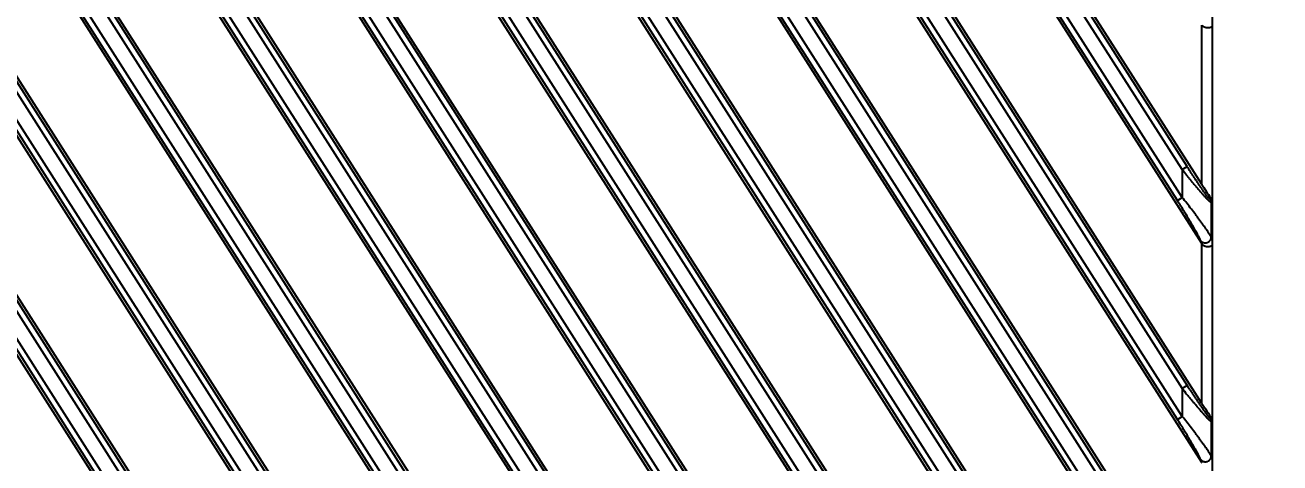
# Model space of a CAD drawing. Header units: millimetres. Extents: x 562 to 17351, y 2396 to 6995.
# Drawn here: x 2984.8 to 3071.2, y 3758.7 to 3788.8 of the extents above; entities that cross this region are included whole.
import ezdxf

# ---------------------------------------------------------------- set-up
doc = ezdxf.new("R2010")
doc.units = ezdxf.units.MM
doc.styles.get("Standard").update_dxf_attribs({"font": 'arial.ttf'})
doc.dimstyles.new('缩小5倍', dxfattribs={"dimtxt": 40, "dimasz": 20, "dimexe": 1, "dimexo": 0.2, "dimgap": 0, "dimtad": 1, "dimtoh": 1, "dimdec": 1, "dimzin": 9, "dimdsep": 46, "dimtxsty": 'Standard', "dimblk": '_FILLED', "dimcen": 0.2, "dimclrd": 256, "dimclre": 256, "dimclrt": 256, "dimadec": 1, "dimazin": 2, "dimtfac": 1, "dimtdec": 1, "dimtofl": 0, "dimtmove": 0, "dimatfit": 3, "dimldrblk": '_FILLED', "dimfxl": 1, "dimtolj": 1, "dimtzin": 0, "dimarcsym": 0})

# ---------------------------------------------------------------- blocks, each defined once
blk = doc.blocks.new('_FILLED')
at = {"color": 0, "linetype": 'ByBlock'}
blk.add_solid([(0, 0), (-1, 0.15), (-1, -0.15)], dxfattribs=at)
blk = doc.blocks.new('*D19')
at = {"lineweight": -2, "transparency": 16777216}
for p, q in [((3050.22, 3817.954), (3153.657, 3817.954)), ((3152.657, 3797.954), (3152.657, 3555.454)), ((3050.22, 3535.454), (3153.657, 3535.454))]:
    blk.add_line(p, q, dxfattribs=at)
at = {"layer": 'Defpoints', "color": 0, "transparency": 16777216}
for p in [(3050.02, 3817.954), (3050.02, 3535.454), (3152.657, 3535.454)]:
    blk.add_point(p, dxfattribs=at)
at = {"lineweight": -2, "transparency": 16777216, "xscale": 20, "yscale": 20, "zscale": 20}
for p, rotation in [((3152.657, 3817.954), 90), ((3152.657, 3535.454), 270)]:
    blk.add_blockref('_FILLED', p, dxfattribs=dict(at, rotation=rotation))
at = {"lineweight": 5, "transparency": 16777216, "insert": (3126.763, 3676.704), "char_height": 40, "attachment_point": 5, "rotation": 90}
blk.add_mtext('\\A1;282.5mm [11 1/8"]', dxfattribs=at)
blk = doc.blocks.new('*D27')
at = {"lineweight": -2, "transparency": 16777216}
for p, q in [((3031.72, 3820.454), (3233.687, 3820.454)), ((3232.687, 3552.954), (3232.687, 3800.454)), ((3031.72, 3532.954), (3233.687, 3532.954))]:
    blk.add_line(p, q, dxfattribs=at)
at = {"layer": 'Defpoints', "color": 0, "transparency": 16777216}
for p in [(3031.52, 3820.454), (3232.687, 3820.454), (3031.52, 3532.954)]:
    blk.add_point(p, dxfattribs=at)
at = {"lineweight": -2, "transparency": 16777216, "xscale": 20, "yscale": 20, "zscale": 20}
for p, rotation in [((3232.687, 3820.454), 90), ((3232.687, 3532.954), 270)]:
    blk.add_blockref('_FILLED', p, dxfattribs=dict(at, rotation=rotation))
at = {"lineweight": 5, "transparency": 16777216, "insert": (3206.793, 3676.704), "char_height": 40, "attachment_point": 5, "rotation": 90}
blk.add_mtext('\\A1;287.5mm [11 3/8"]', dxfattribs=at)

msp = doc.modelspace()

# ---------------------------------------------------------------- linework, layer by layer
at = {"color": 7, "linetype": 'Continuous'}
for p, q in [((3066.52, 3845.454), (3066.52, 3507.954)), ((2991.763, 3844.754), (3061.437, 3735.387)), ((3062.109, 3738.427), (2994.372, 3844.754)), ((3001.367, 3844.754), (3065.785, 3743.638)), ((3065.82, 3747.678), (3003.976, 3844.754)), ((3023.184, 3844.754), (3065.82, 3777.829)), ((2993.318, 3843.402), (3060.159, 3738.484)), ((2994.539, 3843.402), (3060.159, 3740.4)), ((2994.875, 3843.617), (3060.495, 3740.614)), ((3064.468, 3746.794), (3002.922, 3843.402)), ((3064.468, 3748.71), (3004.143, 3843.402)), ((3064.804, 3748.924), (3004.479, 3843.617)), ((3064.468, 3778.861), (3023.351, 3843.402)), ((3064.804, 3779.075), (3023.687, 3843.617)), ((2992.982, 3843.188), (3059.823, 3738.269)), ((3064.132, 3746.58), (3002.586, 3843.188)), ((2936.853, 3840.493), (3062.651, 3643.029)), ((3065.172, 3643.167), (2939.381, 3840.62)), ((2946.457, 3840.493), (3065.785, 3653.186)), ((3065.82, 3657.226), (2948.985, 3840.62)), ((2956.061, 3840.493), (3065.785, 3668.261)), ((3065.82, 3672.301), (2958.589, 3840.62)), ((2965.665, 3840.493), (3065.785, 3683.336)), ((3065.82, 3687.377), (2968.193, 3840.62)), ((2975.269, 3840.493), (3061.437, 3705.237)), ((3061.685, 3708.942), (2977.797, 3840.62)), ((2984.873, 3840.493), (3061.437, 3720.312)), ((2938.439, 3839.093), (3062.355, 3644.583)), ((3063.576, 3644.583), (2939.66, 3839.093)), ((3063.912, 3644.797), (2939.996, 3839.307)), ((3064.468, 3656.342), (2948.043, 3839.093)), ((3064.468, 3658.258), (2949.264, 3839.093)), ((3064.804, 3658.472), (2949.6, 3839.307)), ((3064.468, 3671.417), (2957.647, 3839.093)), ((3064.468, 3673.333), (2958.868, 3839.093)), ((3064.804, 3673.548), (2959.204, 3839.307)), ((3064.468, 3686.493), (2967.251, 3839.093)), ((3064.468, 3688.409), (2968.472, 3839.093)), ((3064.804, 3688.623), (2968.808, 3839.307)), ((2976.855, 3839.093), (3060.159, 3708.333)), ((2978.076, 3839.093), (3060.159, 3710.249)), ((2978.412, 3839.307), (3060.495, 3710.463)), ((2986.459, 3839.093), (3060.159, 3723.408)), ((2987.68, 3839.093), (3060.159, 3725.324)), ((3062.109, 3723.352), (2987.994, 3839.689)), ((2988.016, 3839.307), (3060.495, 3725.538)), ((2938.103, 3838.879), (3062.019, 3644.369)), ((3064.132, 3656.128), (2947.707, 3838.879)), ((3064.132, 3671.203), (2957.311, 3838.879)), ((3064.132, 3686.279), (2966.915, 3838.879)), ((2976.519, 3838.879), (3059.823, 3708.119)), ((2986.123, 3838.879), (3059.823, 3723.194)), ((3064.132, 3776.731), (3038.371, 3817.167)), ((3038.478, 3816.652), (3065.785, 3773.789)), ((3064.468, 3776.945), (3038.707, 3817.381)), ((3064.132, 3761.656), (3030.754, 3814.049)), ((3064.468, 3761.87), (3031.09, 3814.263)), ((3030.782, 3813.657), (3065.785, 3758.713)), ((3033.38, 3813.327), (3064.804, 3764)), ((3033.044, 3813.113), (3064.468, 3763.786)), ((3065.82, 3762.754), (3033.758, 3813.08)), ((3065.82, 3777.829), (3065.82, 3788.817)), ((3064.468, 3778.861), (3064.804, 3779.075)), ((3064.468, 3778.861), (3064.468, 3776.945)), ((3064.132, 3776.731), (3064.468, 3776.945)), ((3066.507, 3776.843), (3066.398, 3776.811)), ((3066.52, 3776.614), (3066.461, 3776.597)), ((3066.461, 3776.597), (3066.461, 3774.205)), ((3065.785, 3773.789), (3065.726, 3773.991)), ((3065.82, 3762.754), (3065.82, 3773.742)), ((3066.52, 3774.003), (3066.461, 3774.205)), ((3064.804, 3764), (3064.468, 3763.786)), ((3064.468, 3763.786), (3064.468, 3761.87)), ((3064.132, 3761.656), (3064.468, 3761.87)), ((3066.507, 3761.767), (3066.398, 3761.736)), ((3066.461, 3761.522), (3066.52, 3761.539)), ((3066.461, 3761.522), (3066.461, 3759.13)), ((3065.785, 3758.713), (3065.726, 3758.916)), ((3066.52, 3758.928), (3066.461, 3759.13))]:
    msp.add_line(p, q, dxfattribs=at)
for centre, start, end in [((3066.059, 3776.596), 0.12821, 32.37179), ((3066.059, 3761.521), 0.1282, 32.3718)]:
    msp.add_arc(centre, 0.402, start, end, dxfattribs=at)
for centre, major_axis, ratio, start_param, end_param in [((3065.82, 3777.943), (-0.698, 1.104), 0.046753, -4.638574, -3.259594), ((3066.118, 3774.013), (-0.117, 0.402), 0.954439, -4.415997, -4.276035), ((3065.82, 3762.868), (-0.698, 1.104), 0.046753, -4.638574, -3.259594), ((3066.118, 3758.938), (-0.117, 0.402), 0.954439, -4.415997, -4.276035)]:
    msp.add_ellipse(centre, major_axis=major_axis, ratio=ratio, start_param=start_param, end_param=end_param, dxfattribs=at)
for points, knots in [([(3065.82, 3788.817), (3065.835, 3788.799), (3065.869, 3788.765), (3065.927, 3788.722), (3065.99, 3788.689), (3066.055, 3788.665), (3066.121, 3788.65), (3066.184, 3788.642), (3066.243, 3788.641), (3066.298, 3788.646), (3066.341, 3788.653), (3066.372, 3788.66), (3066.399, 3788.666), (3066.424, 3788.674), (3066.447, 3788.681), (3066.462, 3788.685), (3066.476, 3788.689), (3066.487, 3788.69), (3066.497, 3788.69), (3066.506, 3788.687), (3066.513, 3788.681), (3066.517, 3788.672), (3066.519, 3788.661), (3066.52, 3788.653), (3066.52, 3788.648)], [0, 0, 0, 0, 0.092092, 0.18383, 0.274482, 0.363041, 0.448376, 0.529457, 0.605459, 0.675766, 0.739913, 0.769539, 0.797439, 0.847676, 0.869774, 0.889641, 0.907107, 0.922074, 0.934647, 0.945489, 0.956057, 0.968087, 0.982675, 1, 1, 1, 1]), ([(3066.461, 3776.597), (3066.459, 3776.597), (3066.454, 3776.597), (3066.446, 3776.599), (3066.436, 3776.604), (3066.424, 3776.611), (3066.411, 3776.62), (3066.39, 3776.636), (3066.361, 3776.661), (3066.321, 3776.696), (3066.276, 3776.739), (3066.227, 3776.789), (3066.174, 3776.843), (3066.117, 3776.903), (3066.036, 3776.991), (3065.929, 3777.109), (3065.796, 3777.259), (3065.657, 3777.419), (3065.514, 3777.586), (3065.368, 3777.759), (3065.22, 3777.936), (3065.07, 3778.117), (3064.92, 3778.3), (3064.718, 3778.548), (3064.568, 3778.736), (3064.468, 3778.861)], [0, 0, 0, 0, 0.002036, 0.004765, 0.008306, 0.012701, 0.017956, 0.024063, 0.038745, 0.05652, 0.077106, 0.100208, 0.125538, 0.152825, 0.181822, 0.244102, 0.310933, 0.381227, 0.454167, 0.529124, 0.605619, 0.683271, 0.76177, 0.840872, 1, 1, 1, 1]), ([(3066.398, 3776.811), (3066.396, 3776.811), (3066.393, 3776.811), (3066.389, 3776.812), (3066.383, 3776.815), (3066.375, 3776.82), (3066.365, 3776.828), (3066.353, 3776.839), (3066.339, 3776.853), (3066.324, 3776.868), (3066.302, 3776.893), (3066.271, 3776.929), (3066.231, 3776.978), (3066.188, 3777.033), (3066.142, 3777.093), (3066.094, 3777.157), (3066.026, 3777.249), (3065.938, 3777.371), (3065.831, 3777.524), (3065.72, 3777.684), (3065.608, 3777.849), (3065.494, 3778.018), (3065.379, 3778.19), (3065.264, 3778.364), (3065.149, 3778.54), (3064.995, 3778.777), (3064.88, 3778.956), (3064.804, 3779.075)], [0, 0, 0, 0, 0.001988, 0.003277, 0.004801, 0.008605, 0.013451, 0.019328, 0.026206, 0.034036, 0.042764, 0.062675, 0.085465, 0.110691, 0.137955, 0.166932, 0.197336, 0.261568, 0.329268, 0.399486, 0.471568, 0.545042, 0.619552, 0.694837, 0.77068, 0.84692, 1, 1, 1, 1]), ([(3066.461, 3774.205), (3066.459, 3774.211), (3066.454, 3774.222), (3066.442, 3774.248), (3066.423, 3774.285), (3066.395, 3774.335), (3066.362, 3774.391), (3066.323, 3774.453), (3066.263, 3774.546), (3066.179, 3774.672), (3066.068, 3774.832), (3065.948, 3775.003), (3065.819, 3775.181), (3065.683, 3775.366), (3065.542, 3775.556), (3065.347, 3775.816), (3065.095, 3776.146), (3064.785, 3776.545), (3064.575, 3776.812), (3064.468, 3776.945)], [0, 0, 0, 0, 0.00509, 0.010986, 0.025069, 0.041978, 0.061422, 0.083117, 0.106791, 0.15915, 0.216898, 0.278823, 0.34401, 0.411766, 0.481566, 0.552988, 0.699417, 0.848964, 1, 1, 1, 1]), ([(3065.726, 3773.991), (3065.724, 3773.997), (3065.72, 3774.01), (3065.71, 3774.039), (3065.692, 3774.08), (3065.667, 3774.135), (3065.637, 3774.197), (3065.603, 3774.264), (3065.552, 3774.362), (3065.481, 3774.494), (3065.389, 3774.659), (3065.291, 3774.832), (3065.187, 3775.011), (3065.079, 3775.194), (3064.968, 3775.381), (3064.815, 3775.635), (3064.619, 3775.956), (3064.378, 3776.343), (3064.215, 3776.602), (3064.132, 3776.731)], [0, 0, 0, 0, 0.005901, 0.012735, 0.028952, 0.048163, 0.069902, 0.093761, 0.1194, 0.174923, 0.234768, 0.297789, 0.363198, 0.430435, 0.499095, 0.568871, 0.710853, 0.85493, 1, 1, 1, 1]), ([(3066.52, 3776.844), (3066.52, 3776.843), (3066.519, 3776.842), (3066.519, 3776.84), (3066.518, 3776.839), (3066.516, 3776.838), (3066.514, 3776.838), (3066.512, 3776.839), (3066.509, 3776.841), (3066.508, 3776.842), (3066.507, 3776.843)], [0, 0, 0, 0, 0.134296, 0.239838, 0.325336, 0.408088, 0.50825, 0.637794, 0.80127, 1, 1, 1, 1]), ([(3065.726, 3773.991), (3065.737, 3773.974), (3065.763, 3773.942), (3065.809, 3773.901), (3065.862, 3773.867), (3065.919, 3773.843), (3065.98, 3773.827), (3066.043, 3773.821), (3066.107, 3773.824), (3066.169, 3773.837), (3066.229, 3773.86), (3066.285, 3773.891), (3066.335, 3773.93), (3066.378, 3773.976), (3066.413, 3774.028), (3066.439, 3774.085), (3066.456, 3774.144), (3066.46, 3774.185), (3066.461, 3774.205)], [0, 0, 0, 0, 0.061114, 0.122614, 0.184534, 0.246921, 0.309743, 0.372937, 0.436398, 0.5, 0.563602, 0.627063, 0.690257, 0.753079, 0.815466, 0.877386, 0.938886, 1, 1, 1, 1]), ([(3065.82, 3773.742), (3065.835, 3773.723), (3065.869, 3773.689), (3065.927, 3773.647), (3065.99, 3773.613), (3066.055, 3773.59), (3066.121, 3773.574), (3066.184, 3773.567), (3066.243, 3773.566), (3066.298, 3773.57), (3066.341, 3773.577), (3066.372, 3773.584), (3066.399, 3773.591), (3066.424, 3773.598), (3066.447, 3773.606), (3066.462, 3773.61), (3066.476, 3773.613), (3066.487, 3773.615), (3066.497, 3773.615), (3066.506, 3773.612), (3066.513, 3773.606), (3066.517, 3773.597), (3066.519, 3773.586), (3066.52, 3773.577), (3066.52, 3773.573)], [0, 0, 0, 0, 0.092092, 0.18383, 0.274482, 0.363041, 0.448376, 0.529457, 0.605459, 0.675766, 0.739913, 0.769539, 0.797439, 0.847676, 0.869774, 0.889641, 0.907107, 0.922074, 0.934647, 0.945489, 0.956057, 0.968087, 0.982675, 1, 1, 1, 1]), ([(3064.804, 3764), (3064.88, 3763.88), (3064.995, 3763.702), (3065.149, 3763.465), (3065.264, 3763.289), (3065.379, 3763.114), (3065.494, 3762.943), (3065.608, 3762.774), (3065.72, 3762.609), (3065.831, 3762.449), (3065.938, 3762.296), (3066.026, 3762.174), (3066.094, 3762.082), (3066.142, 3762.017), (3066.188, 3761.958), (3066.231, 3761.903), (3066.271, 3761.854), (3066.302, 3761.818), (3066.324, 3761.793), (3066.339, 3761.777), (3066.353, 3761.764), (3066.365, 3761.753), (3066.375, 3761.745), (3066.383, 3761.739), (3066.389, 3761.737), (3066.393, 3761.735), (3066.396, 3761.735), (3066.398, 3761.736)], [0, 0, 0, 0, 0.153079, 0.229318, 0.305164, 0.380451, 0.454965, 0.528436, 0.600519, 0.670738, 0.738434, 0.802663, 0.833068, 0.862042, 0.889307, 0.914531, 0.937321, 0.957232, 0.96596, 0.973791, 0.980669, 0.986547, 0.991394, 0.995199, 0.996723, 0.998012, 1, 1, 1, 1]), ([(3064.468, 3763.786), (3064.568, 3763.66), (3064.718, 3763.473), (3064.92, 3763.225), (3065.07, 3763.042), (3065.22, 3762.861), (3065.368, 3762.684), (3065.514, 3762.511), (3065.657, 3762.344), (3065.796, 3762.184), (3065.929, 3762.033), (3066.036, 3761.915), (3066.117, 3761.828), (3066.174, 3761.768), (3066.227, 3761.713), (3066.276, 3761.664), (3066.321, 3761.621), (3066.361, 3761.585), (3066.39, 3761.56), (3066.411, 3761.544), (3066.424, 3761.535), (3066.436, 3761.528), (3066.446, 3761.524), (3066.454, 3761.521), (3066.459, 3761.521), (3066.461, 3761.522)], [0, 0, 0, 0, 0.159125, 0.238223, 0.316727, 0.394381, 0.470878, 0.545834, 0.61877, 0.689065, 0.755896, 0.818173, 0.847169, 0.874456, 0.899785, 0.922889, 0.943475, 0.96125, 0.975933, 0.982041, 0.987297, 0.991693, 0.995234, 0.997964, 1, 1, 1, 1]), ([(3065.726, 3758.916), (3065.724, 3758.922), (3065.72, 3758.935), (3065.71, 3758.963), (3065.692, 3759.005), (3065.667, 3759.06), (3065.637, 3759.121), (3065.603, 3759.189), (3065.552, 3759.287), (3065.481, 3759.418), (3065.389, 3759.583), (3065.291, 3759.756), (3065.187, 3759.935), (3065.079, 3760.119), (3064.968, 3760.306), (3064.815, 3760.56), (3064.619, 3760.881), (3064.378, 3761.268), (3064.215, 3761.526), (3064.132, 3761.656)], [0, 0, 0, 0, 0.005901, 0.012735, 0.028952, 0.048163, 0.069902, 0.093761, 0.1194, 0.174923, 0.234768, 0.297789, 0.363198, 0.430435, 0.499095, 0.568871, 0.710853, 0.85493, 1, 1, 1, 1]), ([(3066.461, 3759.13), (3066.459, 3759.135), (3066.454, 3759.147), (3066.442, 3759.173), (3066.423, 3759.21), (3066.395, 3759.259), (3066.362, 3759.316), (3066.323, 3759.378), (3066.263, 3759.471), (3066.179, 3759.597), (3066.068, 3759.757), (3065.948, 3759.927), (3065.819, 3760.106), (3065.683, 3760.291), (3065.542, 3760.48), (3065.347, 3760.74), (3065.095, 3761.07), (3064.785, 3761.469), (3064.575, 3761.736), (3064.468, 3761.87)], [0, 0, 0, 0, 0.00509, 0.010986, 0.025069, 0.041978, 0.061422, 0.083117, 0.106791, 0.15915, 0.216898, 0.278823, 0.34401, 0.411766, 0.481566, 0.552988, 0.699417, 0.848964, 1, 1, 1, 1]), ([(3066.52, 3761.769), (3066.52, 3761.768), (3066.519, 3761.767), (3066.519, 3761.765), (3066.518, 3761.763), (3066.516, 3761.763), (3066.514, 3761.763), (3066.512, 3761.764), (3066.509, 3761.765), (3066.508, 3761.767), (3066.507, 3761.767)], [0, 0, 0, 0, 0.134296, 0.239838, 0.325336, 0.408088, 0.50825, 0.637794, 0.80127, 1, 1, 1, 1]), ([(3065.726, 3758.916), (3065.737, 3758.899), (3065.763, 3758.867), (3065.809, 3758.826), (3065.862, 3758.792), (3065.919, 3758.767), (3065.98, 3758.751), (3066.043, 3758.745), (3066.107, 3758.749), (3066.169, 3758.762), (3066.229, 3758.784), (3066.285, 3758.816), (3066.335, 3758.855), (3066.378, 3758.901), (3066.413, 3758.953), (3066.439, 3759.009), (3066.456, 3759.069), (3066.46, 3759.11), (3066.461, 3759.13)], [0, 0, 0, 0, 0.061114, 0.122614, 0.184534, 0.246921, 0.309743, 0.372937, 0.436398, 0.5, 0.563602, 0.627063, 0.690257, 0.753079, 0.815466, 0.877386, 0.938886, 1, 1, 1, 1])]:
    msp.add_open_spline(points, degree=3, knots=knots, dxfattribs=at)

# ---------------------------------------------------------------- dimensions: what is measured, and where the dimension line sits
at = {"color": 6, "lineweight": 5}
dim = msp.add_linear_dim(base=(3232.687, 3820.454), p1=(3031.52, 3532.954), p2=(3031.52, 3820.454), angle=90, dimstyle='缩小5倍', override={"dimpost": 'mm'}, dxfattribs=at)
dim.commit()
dim.dimension.update_dxf_attribs({"geometry": '*D27', "text_midpoint": (3232.687, 3676.704), "dimtype": 160})
at = {"color": 1, "lineweight": 5}
dim = msp.add_linear_dim(base=(3152.657, 3535.454), p1=(3050.02, 3817.954), p2=(3050.02, 3535.454), angle=90, dimstyle='缩小5倍', override={"dimpost": 'mm'}, dxfattribs=at)
dim.commit()
dim.dimension.update_dxf_attribs({"geometry": '*D19', "text_midpoint": (3152.657, 3676.704), "dimtype": 160})

doc.saveas('drawing.dxf')
